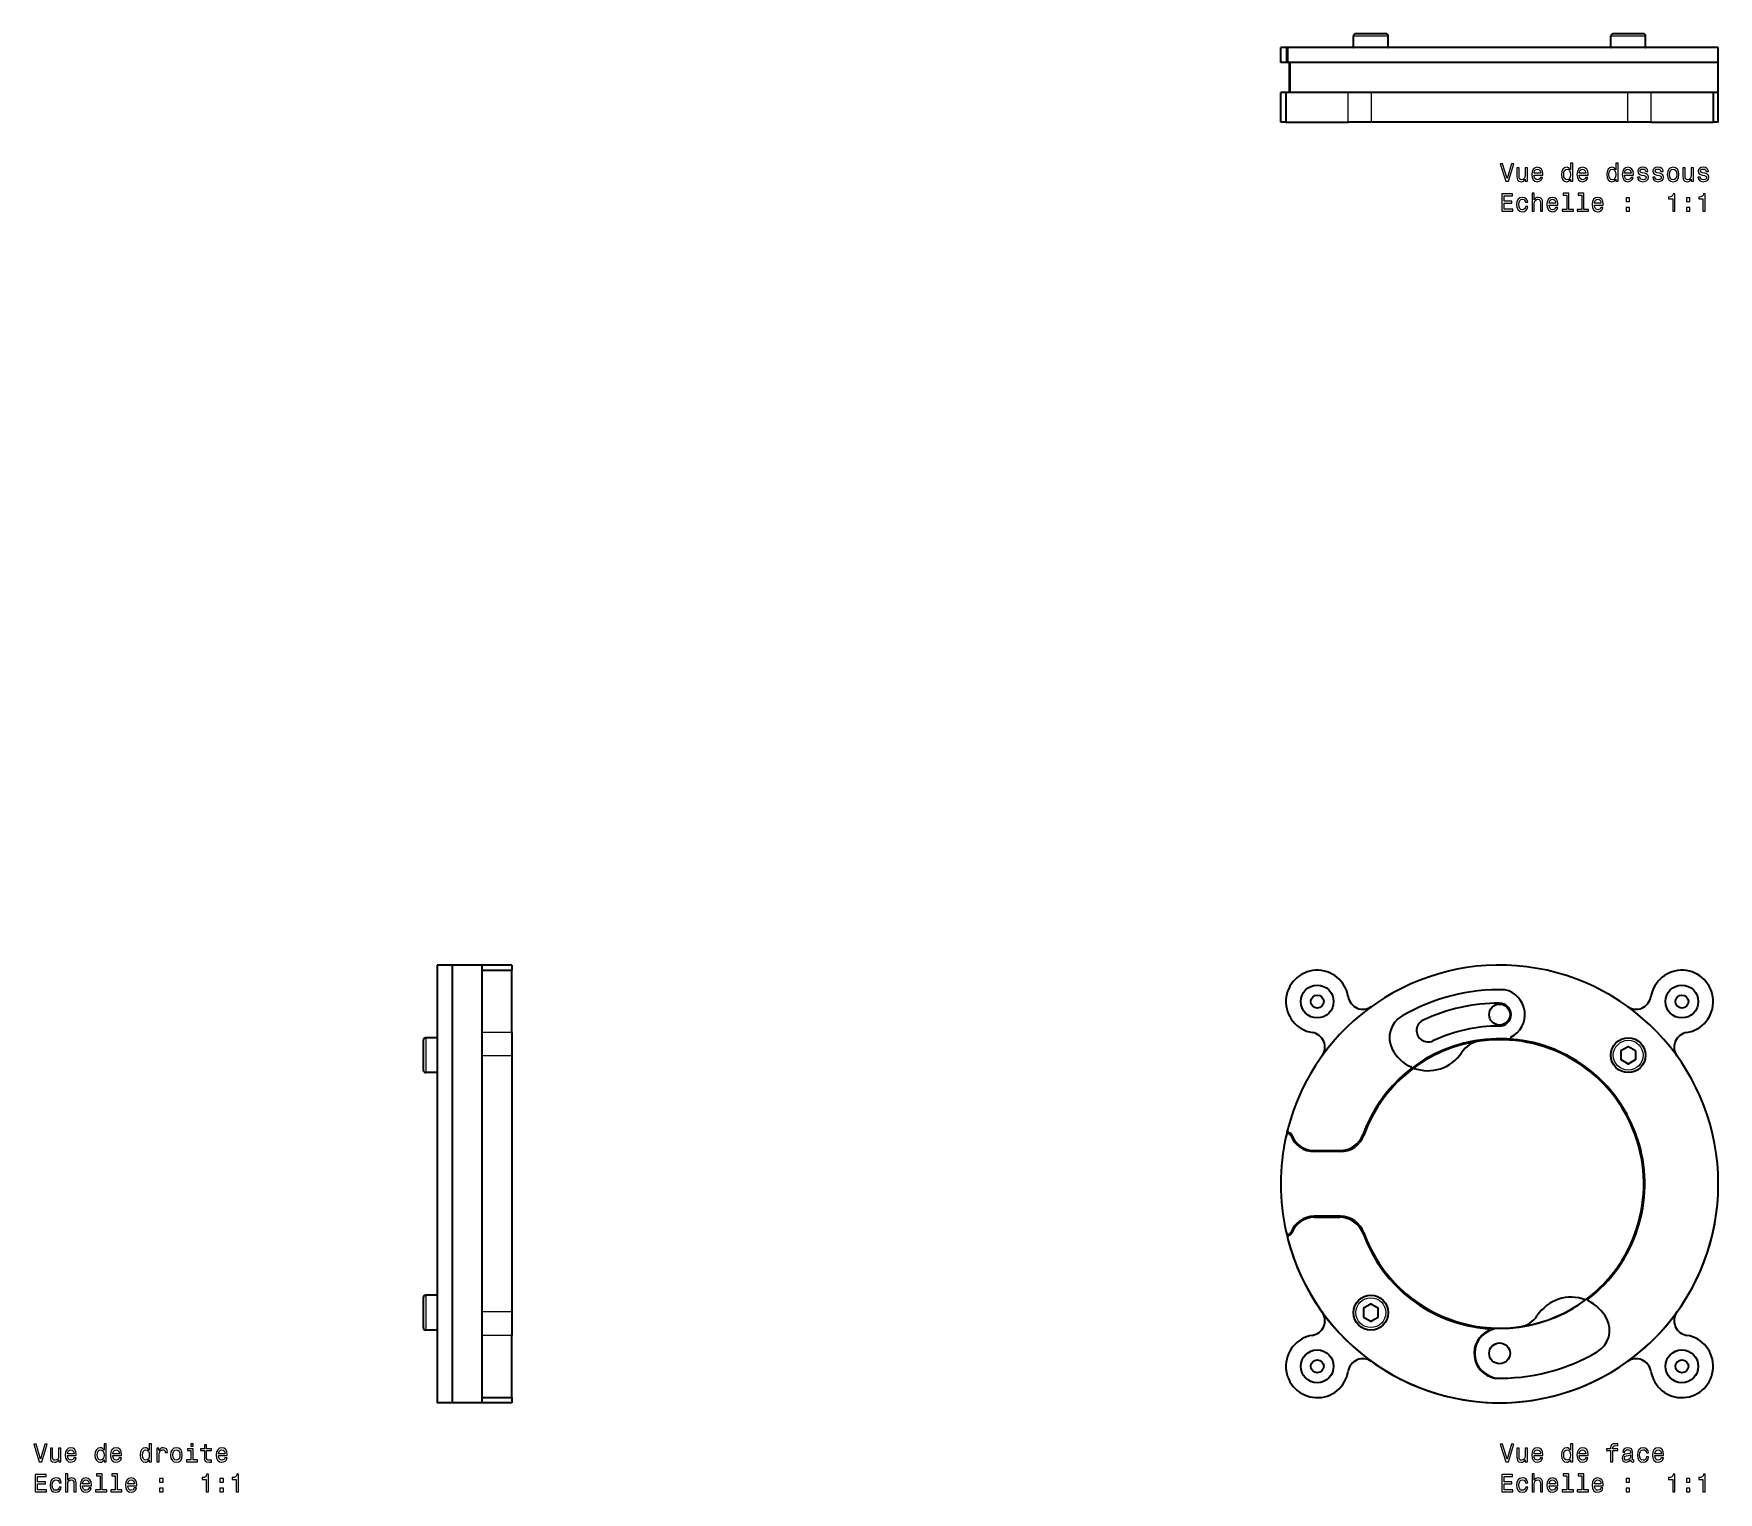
# Model space of a CAD drawing. Extents: x 303 to 976, y 15 to 673.
# Drawn here: x 303.2 to 642, y 358.5 to 651.8 of the extents above; entities that cross this region are included whole.
import ezdxf

# ---------------------------------------------------------------- set-up
doc = ezdxf.new("R2010")
doc.units = 0

msp = doc.modelspace()

# ---------------------------------------------------------------- linework, layer by layer
at = {"color": 7, "lineweight": 13, "ltscale": 0.129449}
for p, q in [((573.79, 651.28), (568.61, 651.28)), ((625.56, 651.28), (620.38, 651.28)), ((573.79, 649.08), (568.61, 649.08)), ((625.56, 649.08), (620.38, 649.08))]:
    msp.add_line(p, q, dxfattribs=at)
at = {"color": 7, "lineweight": 35, "ltscale": 0.055}
for p, q in [((568.61, 649.08), (568.61, 651.28)), ((575.61, 649.08), (575.61, 651.28)), ((620.38, 649.08), (620.38, 651.28)), ((627.38, 649.08), (627.38, 651.28)), ((384.23, 449.88), (382.03, 449.88)), ((384.23, 442.88), (382.03, 442.88)), ((384.23, 398.12), (382.03, 398.12)), ((384.23, 391.12), (382.03, 391.12))]:
    msp.add_line(p, q, dxfattribs=at)
at = {"color": 7, "lineweight": 35, "ltscale": 0.110956}
msp.add_line((573.55, 651.78), (569.11, 651.78), dxfattribs=at)
at = {"color": 7, "lineweight": 35, "ltscale": 0.039044}
msp.add_line((575.11, 651.78), (573.55, 651.78), dxfattribs=at)
at = {"color": 7, "lineweight": 13, "ltscale": 0.045551}
for p, q in [((575.61, 651.28), (573.79, 651.28)), ((627.38, 651.28), (625.56, 651.28)), ((575.61, 649.08), (573.79, 649.08)), ((627.38, 649.08), (625.56, 649.08))]:
    msp.add_line(p, q, dxfattribs=at)
at = {"color": 7, "lineweight": 35, "ltscale": 0.110957}
msp.add_line((625.32, 651.78), (620.88, 651.78), dxfattribs=at)
at = {"color": 7, "lineweight": 35, "ltscale": 0.039043}
msp.add_line((626.88, 651.78), (625.32, 651.78), dxfattribs=at)
at = {"color": 7, "lineweight": 35, "ltscale": 0.027122}
for p, q in [((555.08, 648.98), (554, 648.98)), ((555.08, 645.98), (554, 645.98))]:
    msp.add_line(p, q, dxfattribs=at)
at = {"color": 7, "lineweight": 35, "ltscale": 0.075}
for p, q in [((554, 645.98), (554, 648.98)), ((555.35, 648.98), (555.35, 645.98)), ((642, 645.98), (642, 648.98)), ((387.33, 464.5), (384.33, 464.5)), ((387.33, 376.5), (384.33, 376.5))]:
    msp.add_line(p, q, dxfattribs=at)
at = {"color": 7, "lineweight": 13, "ltscale": 0.075}
for p, q in [((555.08, 648.98), (555.08, 645.98)), ((555.37, 648.98), (555.37, 645.98))]:
    msp.add_line(p, q, dxfattribs=at)
at = {"color": 7, "lineweight": 35, "ltscale": 0.006715}
msp.add_line((555.35, 648.98), (555.08, 648.98), dxfattribs=at)
at = {"color": 7, "lineweight": 35, "ltscale": 0.000389099}
for p, q in [((555.37, 648.98), (555.35, 648.98)), ((555.37, 645.98), (555.35, 645.98))]:
    msp.add_line(p, q, dxfattribs=at)
at = {"color": 7, "lineweight": 35}
for p, q in [((642, 648.98), (555.37, 648.98)), ((642, 645.98), (555.37, 645.98)), ((642, 645.98), (555.95, 645.98)), ((623.73, 639.98), (572.27, 639.98)), ((623.73, 639.98), (572.27, 639.98)), ((623.73, 633.98), (572.27, 633.98)), ((384.33, 464.5), (384.33, 420.5)), ((387.33, 464.5), (387.33, 420.5)), ((387.33, 464.5), (387.33, 420.5)), ((393.33, 464.5), (393.33, 420.5)), ((393.33, 446.23), (393.33, 420.5)), ((399.33, 446.23), (399.33, 420.5)), ((384.33, 442.98), (384.33, 397.2)), ((384.33, 420.5), (384.33, 376.5)), ((387.33, 420.5), (387.33, 376.5)), ((387.33, 420.5), (387.33, 376.5)), ((393.33, 420.5), (393.33, 394.77)), ((393.33, 420.5), (393.33, 376.5)), ((399.33, 420.5), (399.33, 394.77))]:
    msp.add_line(p, q, dxfattribs=at)
at = {"color": 7, "lineweight": 35, "ltscale": 0.125751}
msp.add_line((573.74, 648.98), (568.71, 648.98), dxfattribs=at)
at = {"color": 7, "lineweight": 35, "ltscale": 0.044249}
msp.add_line((575.51, 648.98), (573.74, 648.98), dxfattribs=at)
at = {"color": 7, "lineweight": 35, "ltscale": 0.070697}
msp.add_line((595.72, 648.98), (592.9, 648.98), dxfattribs=at)
at = {"color": 7, "lineweight": 35, "ltscale": 0.002773}
msp.add_line((595.83, 648.98), (595.72, 648.98), dxfattribs=at)
at = {"color": 7, "lineweight": 35, "ltscale": 0.087436}
msp.add_line((605.58, 648.98), (602.09, 648.98), dxfattribs=at)
at = {"color": 7, "lineweight": 35, "ltscale": 0.242374}
msp.add_line((615.28, 648.98), (605.58, 648.98), dxfattribs=at)
at = {"color": 7, "lineweight": 35, "ltscale": 0.002893}
msp.add_line((615.8, 648.98), (615.69, 648.98), dxfattribs=at)
at = {"color": 7, "lineweight": 35, "ltscale": 0.094115}
msp.add_line((619.57, 648.98), (615.8, 648.98), dxfattribs=at)
at = {"color": 7, "lineweight": 35, "ltscale": 0.014232}
msp.add_line((620.14, 648.98), (619.57, 648.98), dxfattribs=at)
at = {"color": 7, "lineweight": 35, "ltscale": 0.016229}
msp.add_line((555.73, 645.98), (555.08, 645.98), dxfattribs=at)
at = {"color": 7, "lineweight": 35, "ltscale": 0.15}
for p, q in [((555.73, 639.98), (555.73, 645.98)), ((642, 639.98), (642, 645.98)), ((554, 633.98), (554, 639.98)), ((555.03, 639.98), (555.03, 633.98)), ((640.97, 639.98), (640.97, 633.98)), ((642, 633.98), (642, 639.98)), ((393.33, 464.5), (387.33, 464.5)), ((399.33, 464.5), (393.33, 464.5)), ((393.33, 463.47), (399.33, 463.47)), ((393.33, 376.5), (387.33, 376.5)), ((393.33, 377.53), (399.33, 377.53)), ((399.33, 376.5), (393.33, 376.5))]:
    msp.add_line(p, q, dxfattribs=at)
at = {"color": 7, "lineweight": 13, "ltscale": 0.15}
for p, q in [((555.95, 639.98), (555.95, 645.98)), ((567.55, 633.98), (567.55, 639.98)), ((572.27, 633.98), (572.27, 639.98)), ((623.73, 639.98), (623.73, 633.98)), ((628.44, 639.98), (628.44, 633.98)), ((399.33, 450.95), (393.33, 450.95)), ((399.33, 446.23), (393.33, 446.23)), ((399.33, 394.77), (393.33, 394.77)), ((399.33, 390.05), (393.33, 390.05))]:
    msp.add_line(p, q, dxfattribs=at)
at = {"color": 7, "lineweight": 35, "ltscale": 0.025726}
for p, q in [((555.03, 639.98), (554, 639.98)), ((399.33, 377.53), (399.33, 376.5))]:
    msp.add_line(p, q, dxfattribs=at)
at = {"color": 7, "lineweight": 35, "ltscale": 0.313062}
for p, q in [((567.55, 639.98), (555.03, 639.98)), ((640.97, 639.98), (628.44, 639.98)), ((555.03, 633.98), (567.55, 633.98)), ((628.44, 633.98), (640.97, 633.98)), ((393.33, 463.47), (393.33, 450.95)), ((399.33, 450.95), (399.33, 463.47)), ((393.33, 390.05), (393.33, 377.53)), ((399.33, 377.53), (399.33, 390.05))]:
    msp.add_line(p, q, dxfattribs=at)
at = {"color": 7, "lineweight": 35, "ltscale": 0.117937}
for p, q in [((572.27, 639.98), (567.55, 639.98)), ((628.44, 639.98), (623.73, 639.98)), ((572.27, 633.98), (567.55, 633.98)), ((628.44, 633.98), (623.73, 633.98)), ((393.33, 450.95), (393.33, 446.23)), ((399.33, 450.95), (399.33, 446.23)), ((393.33, 394.77), (393.33, 390.05)), ((399.33, 394.77), (399.33, 390.05))]:
    msp.add_line(p, q, dxfattribs=at)
at = {"color": 7, "lineweight": 35, "ltscale": 0.025702}
for p, q in [((642, 639.98), (640.97, 639.98)), ((642, 639.98), (640.97, 639.98)), ((642, 633.98), (640.97, 633.98)), ((393.33, 464.5), (393.33, 463.47)), ((399.33, 464.5), (399.33, 463.47))]:
    msp.add_line(p, q, dxfattribs=at)
at = {"color": 7, "lineweight": 35, "ltscale": 0.030038}
for p, q in [((555.2, 633.98), (554, 633.98)), ((393.33, 377.7), (393.33, 376.5))]:
    msp.add_line(p, q, dxfattribs=at)
at = {"color": 7, "lineweight": 35, "ltscale": 0.140819}
msp.add_line((381.53, 449.38), (381.53, 443.75), dxfattribs=at)
at = {"color": 7, "lineweight": 13, "ltscale": 0.164288}
for p, q in [((382.03, 449.88), (382.03, 443.31)), ((384.23, 449.88), (384.23, 443.31)), ((382.03, 398.12), (382.03, 391.54)), ((384.23, 398.12), (384.23, 391.54))]:
    msp.add_line(p, q, dxfattribs=at)
at = {"color": 7, "lineweight": 35, "ltscale": 0.159595}
msp.add_line((384.33, 449.78), (384.33, 443.4), dxfattribs=at)
at = {"color": 7, "lineweight": 13, "ltscale": 0.041858}
for p, q in [((623.83, 448.15), (622.38, 447.31)), ((625.38, 447.31), (623.93, 448.15)), ((622.33, 447.22), (622.33, 445.55)), ((622.38, 445.46), (623.83, 444.62)), ((623.93, 444.62), (625.38, 445.46)), ((625.43, 445.55), (625.43, 447.22)), ((570.56, 395.45), (570.56, 393.78)), ((573.61, 395.54), (572.16, 396.38)), ((572.16, 392.85), (573.61, 393.69)), ((573.66, 393.78), (573.66, 395.45))]:
    msp.add_line(p, q, dxfattribs=at)
at = {"color": 7, "lineweight": 13, "ltscale": 0.00125}
for p, q in [((622.38, 447.31), (622.41, 447.27)), ((623.83, 448.15), (623.86, 448.1)), ((623.93, 448.15), (623.91, 448.1)), ((625.38, 447.31), (625.36, 447.27)), ((622.33, 447.22), (622.38, 447.22)), ((622.33, 445.55), (622.38, 445.55)), ((622.38, 445.46), (622.41, 445.5)), ((623.83, 444.62), (623.86, 444.67)), ((623.93, 444.62), (623.91, 444.67)), ((625.38, 445.46), (625.36, 445.5)), ((625.43, 447.22), (625.38, 447.22)), ((625.43, 445.55), (625.38, 445.55)), ((570.61, 395.54), (570.64, 395.5)), ((572.06, 396.38), (572.09, 396.33)), ((572.16, 396.38), (572.14, 396.33)), ((573.61, 395.54), (573.59, 395.5)), ((573.61, 393.69), (573.59, 393.73)), ((573.66, 395.45), (573.61, 395.45)), ((573.66, 393.78), (573.61, 393.78)), ((572.06, 392.85), (572.09, 392.9)), ((572.16, 392.85), (572.14, 392.9))]:
    msp.add_line(p, q, dxfattribs=at)
at = {"color": 7, "lineweight": 35, "ltscale": 0.041857}
for p, q in [((623.86, 448.1), (622.41, 447.27)), ((625.36, 447.27), (623.91, 448.1)), ((622.41, 445.5), (623.86, 444.67)), ((623.91, 444.67), (625.36, 445.5))]:
    msp.add_line(p, q, dxfattribs=at)
at = {"color": 7, "lineweight": 35, "ltscale": 0.041858}
for p, q in [((622.38, 447.22), (622.38, 445.55)), ((625.38, 445.55), (625.38, 447.22)), ((570.61, 395.45), (570.61, 393.78)), ((572.09, 396.33), (570.64, 395.5)), ((570.64, 393.73), (572.09, 392.9)), ((573.59, 395.5), (572.14, 396.33)), ((572.14, 392.9), (573.59, 393.73)), ((573.61, 393.78), (573.61, 395.45))]:
    msp.add_line(p, q, dxfattribs=at)
at = {"color": 7, "lineweight": 13, "ltscale": 0.001138}
for p, q in [((622.41, 445.58), (622.41, 445.53)), ((625.35, 447.19), (625.35, 447.23)), ((570.64, 393.81), (570.64, 393.77)), ((573.58, 395.42), (573.58, 395.46))]:
    msp.add_line(p, q, dxfattribs=at)
at = {"color": 7, "lineweight": 35, "ltscale": 0.009181}
msp.add_line((381.53, 443.75), (381.53, 443.38), dxfattribs=at)
at = {"color": 7, "lineweight": 13, "ltscale": 0.010712}
for p, q in [((382.03, 443.31), (382.03, 442.88)), ((384.23, 443.31), (384.23, 442.88)), ((382.03, 391.54), (382.03, 391.12)), ((384.23, 391.54), (384.23, 391.12))]:
    msp.add_line(p, q, dxfattribs=at)
at = {"color": 7, "lineweight": 35, "ltscale": 0.010405}
msp.add_line((384.33, 443.4), (384.33, 442.98), dxfattribs=at)
at = {"color": 7, "lineweight": 35, "ltscale": 0.127895}
for p, q in [((560.73, 427.2), (565.85, 427.2)), ((560.73, 413.8), (565.85, 413.8))]:
    msp.add_line(p, q, dxfattribs=at)
at = {"color": 7, "lineweight": 35, "ltscale": 0.131404}
for p, q in [((565.99, 427), (560.73, 427)), ((560.73, 414), (565.99, 414))]:
    msp.add_line(p, q, dxfattribs=at)
at = {"color": 7, "lineweight": 35, "ltscale": 0.131519}
msp.add_line((565.99, 414), (560.73, 414), dxfattribs=at)
at = {"color": 7, "lineweight": 35, "ltscale": 0.003749}
msp.add_line((623.54, 406.63), (623.67, 406.56), dxfattribs=at)
at = {"color": 7, "lineweight": 35, "ltscale": 0.140818}
msp.add_line((381.53, 397.62), (381.53, 391.98), dxfattribs=at)
at = {"color": 7, "lineweight": 35, "ltscale": 0.159594}
msp.add_line((384.33, 398.02), (384.33, 391.63), dxfattribs=at)
at = {"color": 7, "lineweight": 35, "ltscale": 0.092772}
msp.add_line((384.33, 397.73), (384.33, 394.02), dxfattribs=at)
at = {"color": 7, "lineweight": 35, "ltscale": 0.056019}
msp.add_line((384.33, 394.02), (384.33, 391.78), dxfattribs=at)
at = {"color": 7, "lineweight": 13, "ltscale": 0.001251}
for p, q in [((570.56, 395.45), (570.61, 395.45)), ((570.56, 393.78), (570.61, 393.78))]:
    msp.add_line(p, q, dxfattribs=at)
at = {"color": 7, "lineweight": 13, "ltscale": 0.041857}
for p, q in [((572.06, 396.38), (570.61, 395.54)), ((570.61, 393.69), (572.06, 392.85))]:
    msp.add_line(p, q, dxfattribs=at)
at = {"color": 7, "lineweight": 13, "ltscale": 0.001249}
msp.add_line((570.61, 393.69), (570.64, 393.73), dxfattribs=at)
at = {"color": 7, "lineweight": 35, "ltscale": 0.009182}
msp.add_line((381.53, 391.98), (381.53, 391.62), dxfattribs=at)
at = {"color": 7, "lineweight": 35, "ltscale": 0.007245}
msp.add_line((384.33, 391.78), (384.33, 391.49), dxfattribs=at)
at = {"color": 7, "lineweight": 35, "ltscale": 0.010406}
msp.add_line((384.33, 391.63), (384.33, 391.22), dxfattribs=at)
at = {"color": 7, "lineweight": 35, "ltscale": 0.000370789}
msp.add_line((384.33, 381.45), (384.33, 381.44), dxfattribs=at)
at = {"color": 7, "lineweight": 13}
for points in [[(600.39, 625.63), (599.51, 622.65), (598.61, 625.63), (598.13, 625.63), (599.26, 622.13), (599.77, 622.13), (600.87, 625.63)], [(603.59, 624.84), (603.15, 624.84), (603.15, 623.27), (603.1, 622.91), (602.95, 622.65), (602.73, 622.49), (602.43, 622.43), (602.19, 622.48), (602.04, 622.6), (601.96, 622.8), (601.93, 623.1), (601.93, 624.84), (601.49, 624.84), (601.49, 623.06), (601.51, 622.7), (601.6, 622.4), (601.89, 622.13), (602.36, 622.03), (602.62, 622.07), (602.83, 622.16), (603.02, 622.31), (603.17, 622.54), (603.17, 622.13), (603.59, 622.13)], [(604.93, 623.35), (606.71, 623.35), (606.71, 623.56), (606.63, 624.14), (606.41, 624.57), (606.06, 624.84), (605.59, 624.93), (605.13, 624.83), (604.77, 624.55), (604.55, 624.09), (604.47, 623.48), (604.54, 622.86), (604.77, 622.41), (605.12, 622.13), (605.57, 622.03), (605.96, 622.1), (606.29, 622.27), (606.52, 622.54), (606.66, 622.9), (606.22, 622.9), (606.13, 622.7), (606, 622.55), (605.63, 622.43), (605.34, 622.49), (605.12, 622.66), (604.98, 622.95), (604.93, 623.34)], [(604.93, 623.73), (604.99, 624.07), (605.12, 624.33), (605.33, 624.49), (605.6, 624.54), (605.87, 624.49), (606.08, 624.33), (606.2, 624.07), (606.25, 623.73)], [(612.28, 622.55), (612.28, 622.13), (612.72, 622.13), (612.72, 625.75), (612.28, 625.75), (612.28, 624.42), (611.95, 624.81), (611.74, 624.9), (611.5, 624.93), (611.07, 624.83), (610.74, 624.55), (610.52, 624.09), (610.45, 623.48), (610.52, 622.87), (610.74, 622.41), (611.07, 622.13), (611.5, 622.03), (611.74, 622.07), (611.95, 622.16)], [(611.58, 624.53), (611.87, 624.46), (612.09, 624.27), (612.22, 623.94), (612.27, 623.48), (612.22, 623.02), (612.09, 622.7), (611.87, 622.5), (611.58, 622.43), (611.3, 622.5), (611.09, 622.7), (610.95, 623.03), (610.9, 623.48), (610.95, 623.93), (611.09, 624.26), (611.3, 624.46)], [(614.04, 623.35), (615.81, 623.35), (615.82, 623.56), (615.74, 624.14), (615.52, 624.57), (615.16, 624.84), (614.69, 624.93), (614.24, 624.83), (613.88, 624.55), (613.66, 624.09), (613.57, 623.48), (613.65, 622.86), (613.88, 622.41), (614.23, 622.13), (614.68, 622.03), (615.07, 622.1), (615.4, 622.27), (615.63, 622.54), (615.77, 622.9), (615.33, 622.9), (615.24, 622.7), (615.11, 622.55), (614.73, 622.43), (614.45, 622.49), (614.23, 622.66), (614.09, 622.95), (614.04, 623.34)], [(614.04, 623.73), (614.09, 624.07), (614.23, 624.33), (614.44, 624.49), (614.71, 624.54), (614.98, 624.49), (615.18, 624.33), (615.31, 624.07), (615.35, 623.73)], [(621.39, 622.55), (621.39, 622.13), (621.83, 622.13), (621.83, 625.75), (621.39, 625.75), (621.39, 624.42), (621.05, 624.81), (620.85, 624.9), (620.61, 624.93), (620.18, 624.83), (619.85, 624.55), (619.63, 624.09), (619.56, 623.48), (619.63, 622.87), (619.85, 622.41), (620.18, 622.13), (620.61, 622.03), (620.85, 622.07), (621.06, 622.16)], [(620.69, 624.53), (620.98, 624.46), (621.2, 624.27), (621.33, 623.94), (621.38, 623.48), (621.33, 623.02), (621.2, 622.7), (620.98, 622.5), (620.69, 622.43), (620.41, 622.5), (620.2, 622.7), (620.06, 623.03), (620.01, 623.48), (620.06, 623.93), (620.2, 624.26), (620.41, 624.46)], [(623.15, 623.35), (624.92, 623.35), (624.93, 623.56), (624.85, 624.14), (624.62, 624.57), (624.27, 624.84), (623.8, 624.93), (623.34, 624.83), (622.99, 624.55), (622.76, 624.09), (622.68, 623.48), (622.76, 622.86), (622.99, 622.41), (623.33, 622.13), (623.79, 622.03), (624.18, 622.1), (624.5, 622.27), (624.74, 622.54), (624.88, 622.9), (624.44, 622.9), (624.35, 622.7), (624.22, 622.55), (623.84, 622.43), (623.56, 622.49), (623.34, 622.66), (623.2, 622.95), (623.15, 623.34)], [(623.15, 623.73), (623.2, 624.07), (623.34, 624.33), (623.55, 624.49), (623.82, 624.54), (624.08, 624.49), (624.29, 624.33), (624.42, 624.07), (624.46, 623.73)], [(627.12, 623.71), (626.69, 623.81), (626.37, 623.92), (626.27, 624.16), (626.3, 624.33), (626.4, 624.45), (626.58, 624.52), (626.82, 624.55), (627.06, 624.52), (627.25, 624.43), (627.37, 624.3), (627.42, 624.11), (627.85, 624.11), (627.85, 624.12), (627.78, 624.45), (627.57, 624.71), (627.25, 624.87), (626.82, 624.93), (626.39, 624.87), (626.08, 624.7), (625.89, 624.46), (625.82, 624.14), (625.87, 623.84), (626.01, 623.63), (626.24, 623.48), (626.58, 623.37), (627.08, 623.25), (627.38, 623.13), (627.46, 623.02), (627.49, 622.87), (627.44, 622.69), (627.32, 622.55), (627.13, 622.46), (626.86, 622.42), (626.59, 622.46), (626.38, 622.56), (626.25, 622.73), (626.19, 622.97), (625.76, 622.97), (625.83, 622.57), (626.04, 622.27), (626.37, 622.1), (626.82, 622.03), (627.3, 622.1), (627.65, 622.27), (627.86, 622.56), (627.93, 622.92), (627.88, 623.24), (627.72, 623.46), (627.46, 623.6)], [(630.16, 623.71), (629.73, 623.81), (629.41, 623.92), (629.3, 624.16), (629.33, 624.33), (629.44, 624.45), (629.61, 624.52), (629.86, 624.55), (630.1, 624.52), (630.28, 624.43), (630.4, 624.3), (630.45, 624.11), (630.89, 624.11), (630.89, 624.12), (630.81, 624.45), (630.61, 624.71), (630.28, 624.87), (629.86, 624.93), (629.43, 624.87), (629.12, 624.7), (628.92, 624.46), (628.86, 624.14), (628.91, 623.84), (629.05, 623.63), (629.28, 623.48), (629.62, 623.37), (630.11, 623.25), (630.41, 623.13), (630.49, 623.02), (630.53, 622.87), (630.48, 622.69), (630.36, 622.55), (630.16, 622.46), (629.9, 622.42), (629.62, 622.46), (629.42, 622.56), (629.28, 622.73), (629.23, 622.97), (628.8, 622.97), (628.87, 622.57), (629.08, 622.27), (629.41, 622.1), (629.86, 622.03), (630.33, 622.1), (630.68, 622.27), (630.89, 622.56), (630.97, 622.92), (630.91, 623.24), (630.76, 623.46), (630.5, 623.6)], [(631.74, 623.48), (631.82, 622.86), (632.05, 622.41), (632.42, 622.13), (632.91, 622.03), (633.4, 622.13), (633.77, 622.4), (634, 622.86), (634.09, 623.48), (634, 624.09), (633.77, 624.55), (633.4, 624.83), (632.91, 624.93), (632.42, 624.83), (632.05, 624.55), (631.82, 624.09)], [(632.19, 623.48), (632.23, 623.94), (632.38, 624.27), (632.6, 624.47), (632.91, 624.54), (633.21, 624.47), (633.44, 624.27), (633.58, 623.94), (633.63, 623.48), (633.58, 623.02), (633.44, 622.69), (633.21, 622.49), (632.91, 622.42), (632.6, 622.49), (632.38, 622.69), (632.23, 623.02)], [(636.99, 624.84), (636.55, 624.84), (636.55, 623.27), (636.5, 622.91), (636.35, 622.65), (636.12, 622.49), (635.83, 622.43), (635.59, 622.48), (635.44, 622.6), (635.35, 622.8), (635.33, 623.1), (635.33, 624.84), (634.89, 624.84), (634.89, 623.06), (634.9, 622.7), (635, 622.4), (635.29, 622.13), (635.76, 622.03), (636.01, 622.07), (636.23, 622.16), (636.42, 622.31), (636.57, 622.54), (636.57, 622.13), (636.99, 622.13)], [(639.26, 623.71), (638.84, 623.81), (638.52, 623.92), (638.41, 624.16), (638.44, 624.33), (638.55, 624.45), (638.72, 624.52), (638.97, 624.55), (639.2, 624.52), (639.39, 624.43), (639.51, 624.3), (639.56, 624.11), (640, 624.11), (640, 624.12), (639.92, 624.45), (639.71, 624.71), (639.39, 624.87), (638.97, 624.93), (638.54, 624.87), (638.23, 624.7), (638.03, 624.46), (637.97, 624.14), (638.01, 623.84), (638.16, 623.63), (638.39, 623.48), (638.73, 623.37), (639.22, 623.25), (639.52, 623.13), (639.6, 623.02), (639.63, 622.87), (639.59, 622.69), (639.47, 622.55), (639.27, 622.46), (639.01, 622.42), (638.73, 622.46), (638.53, 622.56), (638.39, 622.73), (638.34, 622.97), (637.91, 622.97), (637.98, 622.57), (638.19, 622.27), (638.51, 622.1), (638.97, 622.03), (639.44, 622.1), (639.79, 622.27), (640, 622.56), (640.08, 622.92), (640.02, 623.24), (639.87, 623.46), (639.61, 623.6)], [(598.46, 616.08), (600.67, 616.08), (600.67, 616.5), (598.92, 616.5), (598.92, 617.69), (600.48, 617.69), (600.48, 618.11), (598.92, 618.11), (598.92, 619.16), (600.63, 619.16), (600.63, 619.58), (598.46, 619.58)], [(603.23, 617.89), (603.67, 617.89), (603.58, 618.29), (603.36, 618.61), (603.02, 618.81), (602.59, 618.88), (602.1, 618.78), (601.73, 618.5), (601.5, 618.04), (601.42, 617.43), (601.5, 616.82), (601.72, 616.36), (602.08, 616.08), (602.57, 615.98), (603, 616.06), (603.34, 616.27), (603.57, 616.6), (603.67, 617.05), (603.25, 617.05), (603.18, 616.77), (603.03, 616.55), (602.83, 616.42), (602.59, 616.38), (602.28, 616.45), (602.06, 616.65), (601.92, 616.98), (601.87, 617.44), (601.92, 617.9), (602.06, 618.22), (602.29, 618.43), (602.59, 618.5), (602.85, 618.45), (603.04, 618.33), (603.18, 618.14)], [(604.54, 616.08), (604.99, 616.08), (604.99, 617.64), (605.03, 618), (605.18, 618.26), (605.4, 618.43), (605.71, 618.49), (605.95, 618.44), (606.1, 618.3), (606.18, 618.07), (606.2, 617.77), (606.2, 616.08), (606.65, 616.08), (606.65, 617.86), (606.63, 618.22), (606.53, 618.52), (606.24, 618.79), (605.77, 618.88), (605.52, 618.85), (605.3, 618.75), (605.12, 618.6), (604.99, 618.4), (604.99, 619.7), (604.54, 619.7)], [(607.97, 617.31), (609.74, 617.31), (609.75, 617.51), (609.67, 618.09), (609.44, 618.53), (609.09, 618.79), (608.62, 618.88), (608.16, 618.78), (607.81, 618.5), (607.58, 618.04), (607.5, 617.44), (607.58, 616.82), (607.81, 616.36), (608.15, 616.08), (608.61, 615.98), (609, 616.05), (609.32, 616.22), (609.56, 616.49), (609.7, 616.86), (609.26, 616.86), (609.17, 616.66), (609.04, 616.5), (608.66, 616.38), (608.38, 616.44), (608.16, 616.62), (608.02, 616.9), (607.97, 617.29)], [(607.97, 617.68), (608.02, 618.03), (608.16, 618.28), (608.37, 618.44), (608.64, 618.5), (608.9, 618.44), (609.11, 618.28), (609.24, 618.03), (609.28, 617.68)], [(611.5, 619.33), (611.5, 616.45), (610.58, 616.45), (610.58, 616.08), (612.85, 616.08), (612.85, 616.45), (611.94, 616.45), (611.94, 619.7), (610.8, 619.7), (610.8, 619.33)], [(614.53, 619.33), (614.53, 616.45), (613.62, 616.45), (613.62, 616.08), (615.88, 616.08), (615.88, 616.45), (614.98, 616.45), (614.98, 619.7), (613.84, 619.7), (613.84, 619.33)], [(617.07, 617.31), (618.85, 617.31), (618.85, 617.51), (618.77, 618.09), (618.55, 618.53), (618.2, 618.79), (617.73, 618.88), (617.27, 618.78), (616.92, 618.5), (616.69, 618.04), (616.61, 617.44), (616.69, 616.82), (616.91, 616.36), (617.26, 616.08), (617.72, 615.98), (618.11, 616.05), (618.43, 616.22), (618.67, 616.49), (618.8, 616.86), (618.37, 616.86), (618.28, 616.66), (618.14, 616.5), (617.77, 616.38), (617.48, 616.44), (617.27, 616.62), (617.13, 616.9), (617.07, 617.29)], [(617.07, 617.68), (617.13, 618.03), (617.27, 618.28), (617.47, 618.44), (617.75, 618.5), (618.01, 618.44), (618.22, 618.28), (618.35, 618.03), (618.39, 617.68)], [(623.45, 618.04), (624.15, 618.04), (624.15, 618.79), (623.45, 618.79)], [(623.45, 616.08), (624.15, 616.08), (624.15, 616.83), (623.45, 616.83)], [(632.82, 616.08), (633.28, 616.08), (633.28, 619.61), (632.94, 619.61), (632.84, 619.3), (632.66, 619.09), (632.39, 618.97), (632, 618.93), (632, 618.57), (632.82, 618.57)], [(635.6, 618.04), (636.29, 618.04), (636.29, 618.79), (635.6, 618.79)], [(635.6, 616.08), (636.29, 616.08), (636.29, 616.83), (635.6, 616.83)], [(638.89, 616.08), (639.35, 616.08), (639.35, 619.61), (639.01, 619.61), (638.92, 619.3), (638.74, 619.09), (638.46, 618.97), (638.07, 618.93), (638.07, 618.57), (638.89, 618.57)], [(305.42, 368.15), (304.55, 365.17), (303.64, 368.15), (303.16, 368.15), (304.29, 364.64), (304.8, 364.64), (305.9, 368.15)], [(308.63, 367.35), (308.18, 367.35), (308.18, 365.79), (308.13, 365.43), (307.99, 365.16), (307.76, 365), (307.46, 364.95), (307.22, 364.99), (307.07, 365.11), (306.99, 365.32), (306.97, 365.61), (306.97, 367.35), (306.52, 367.35), (306.52, 365.57), (306.54, 365.21), (306.63, 364.92), (306.93, 364.64), (307.4, 364.55), (307.65, 364.58), (307.86, 364.67), (308.05, 364.83), (308.2, 365.06), (308.2, 364.64), (308.63, 364.64)], [(309.96, 365.87), (311.74, 365.87), (311.74, 366.08), (311.66, 366.66), (311.44, 367.09), (311.09, 367.35), (310.62, 367.45), (310.16, 367.35), (309.81, 367.06), (309.58, 366.61), (309.5, 366), (309.57, 365.38), (309.8, 364.93), (310.15, 364.64), (310.6, 364.55), (311, 364.61), (311.32, 364.78), (311.56, 365.06), (311.69, 365.42), (311.25, 365.42), (311.16, 365.22), (311.03, 365.07), (310.66, 364.95), (310.37, 365), (310.15, 365.18), (310.01, 365.47), (309.96, 365.85)], [(309.96, 366.24), (310.02, 366.59), (310.15, 366.85), (310.36, 367), (310.63, 367.06), (310.9, 367), (311.11, 366.85), (311.23, 366.59), (311.28, 366.24)], [(317.31, 365.06), (317.31, 364.64), (317.75, 364.64), (317.75, 368.26), (317.32, 368.26), (317.32, 366.94), (316.98, 367.32), (316.77, 367.41), (316.53, 367.45), (316.1, 367.35), (315.77, 367.06), (315.56, 366.61), (315.48, 366), (315.56, 365.39), (315.77, 364.93), (316.1, 364.64), (316.53, 364.55), (316.77, 364.58), (316.98, 364.67)], [(316.61, 367.05), (316.9, 366.98), (317.12, 366.78), (317.25, 366.45), (317.31, 366), (317.25, 365.54), (317.12, 365.21), (316.9, 365.01), (316.61, 364.95), (316.33, 365.01), (316.12, 365.21), (315.98, 365.55), (315.93, 366), (315.98, 366.45), (316.12, 366.78), (316.33, 366.98)], [(319.07, 365.87), (320.85, 365.87), (320.85, 366.08), (320.77, 366.66), (320.55, 367.09), (320.2, 367.35), (319.73, 367.45), (319.27, 367.35), (318.91, 367.06), (318.69, 366.61), (318.61, 366), (318.68, 365.38), (318.91, 364.93), (319.26, 364.64), (319.71, 364.55), (320.1, 364.61), (320.43, 364.78), (320.66, 365.06), (320.8, 365.42), (320.36, 365.42), (320.27, 365.22), (320.14, 365.07), (319.77, 364.95), (319.48, 365), (319.26, 365.18), (319.12, 365.47), (319.07, 365.85)], [(319.07, 366.24), (319.13, 366.59), (319.26, 366.85), (319.47, 367), (319.74, 367.06), (320.01, 367), (320.22, 366.85), (320.34, 366.59), (320.39, 366.24)], [(326.42, 365.06), (326.42, 364.64), (326.86, 364.64), (326.86, 368.26), (326.42, 368.26), (326.42, 366.94), (326.09, 367.32), (325.88, 367.41), (325.64, 367.45), (325.21, 367.35), (324.88, 367.06), (324.66, 366.61), (324.59, 366), (324.66, 365.39), (324.88, 364.93), (325.21, 364.64), (325.64, 364.55), (325.88, 364.58), (326.09, 364.67)], [(325.72, 367.05), (326.01, 366.98), (326.23, 366.78), (326.36, 366.45), (326.41, 366), (326.36, 365.54), (326.23, 365.21), (326.01, 365.01), (325.72, 364.95), (325.44, 365.01), (325.23, 365.21), (325.09, 365.55), (325.04, 366), (325.09, 366.45), (325.23, 366.78), (325.44, 366.98)], [(327.96, 364.64), (328.4, 364.64), (328.4, 366.19), (328.45, 366.56), (328.58, 366.83), (328.8, 366.99), (329.1, 367.05), (329.32, 367.01), (329.49, 366.91), (329.59, 366.74), (329.63, 366.51), (330.07, 366.51), (330.01, 366.92), (329.85, 367.21), (329.57, 367.39), (329.19, 367.45), (328.93, 367.41), (328.71, 367.31), (328.52, 367.13), (328.36, 366.9), (328.36, 367.35), (327.96, 367.35)], [(330.7, 365.99), (330.78, 365.38), (331.01, 364.93), (331.38, 364.64), (331.87, 364.55), (332.36, 364.64), (332.73, 364.92), (332.96, 365.37), (333.05, 365.99), (332.96, 366.61), (332.73, 367.07), (332.36, 367.35), (331.87, 367.45), (331.38, 367.35), (331.01, 367.06), (330.78, 366.61)], [(331.15, 366), (331.19, 366.45), (331.34, 366.78), (331.56, 366.98), (331.87, 367.05), (332.17, 366.98), (332.4, 366.79), (332.54, 366.45), (332.59, 366), (332.54, 365.54), (332.4, 365.21), (332.17, 365.01), (331.87, 364.94), (331.56, 365.01), (331.34, 365.21), (331.19, 365.54)], [(335.22, 365.02), (335.22, 367.26), (334.08, 367.26), (334.08, 366.88), (334.78, 366.88), (334.78, 365.02), (333.87, 365.02), (333.87, 364.64), (336.14, 364.64), (336.14, 365.02)], [(335.23, 368.26), (334.76, 368.26), (334.76, 367.76), (335.23, 367.76)], [(337.49, 366.88), (337.49, 365.53), (337.52, 365.09), (337.66, 364.78), (337.95, 364.61), (338.43, 364.55), (338.95, 364.57), (338.95, 364.96), (338.57, 364.93), (338.22, 364.97), (338.03, 365.09), (337.95, 365.3), (337.94, 365.6), (337.94, 366.88), (338.95, 366.88), (338.95, 367.26), (337.94, 367.26), (337.94, 368.05), (337.49, 368.05), (337.49, 367.26), (336.73, 367.26), (336.73, 366.88)], [(340.32, 365.87), (342.1, 365.87), (342.1, 366.08), (342.02, 366.66), (341.8, 367.09), (341.45, 367.35), (340.98, 367.45), (340.52, 367.35), (340.17, 367.06), (339.94, 366.61), (339.86, 366), (339.93, 365.38), (340.16, 364.93), (340.51, 364.64), (340.96, 364.55), (341.36, 364.61), (341.68, 364.78), (341.92, 365.06), (342.05, 365.42), (341.61, 365.42), (341.52, 365.22), (341.39, 365.07), (341.02, 364.95), (340.73, 365), (340.51, 365.18), (340.37, 365.47), (340.32, 365.85)], [(340.32, 366.24), (340.38, 366.59), (340.51, 366.85), (340.72, 367), (340.99, 367.06), (341.26, 367), (341.47, 366.85), (341.59, 366.59), (341.64, 366.24)], [(600.39, 368.15), (599.51, 365.17), (598.61, 368.15), (598.13, 368.15), (599.26, 364.64), (599.77, 364.64), (600.87, 368.15)], [(603.59, 367.35), (603.15, 367.35), (603.15, 365.79), (603.1, 365.43), (602.95, 365.16), (602.73, 365), (602.43, 364.95), (602.19, 364.99), (602.04, 365.11), (601.96, 365.32), (601.93, 365.61), (601.93, 367.35), (601.49, 367.35), (601.49, 365.57), (601.51, 365.21), (601.6, 364.92), (601.89, 364.64), (602.36, 364.55), (602.62, 364.58), (602.83, 364.67), (603.02, 364.83), (603.17, 365.06), (603.17, 364.64), (603.59, 364.64)], [(604.93, 365.87), (606.71, 365.87), (606.71, 366.08), (606.63, 366.66), (606.41, 367.09), (606.06, 367.35), (605.59, 367.45), (605.13, 367.35), (604.77, 367.06), (604.55, 366.61), (604.47, 366), (604.54, 365.38), (604.77, 364.93), (605.12, 364.64), (605.57, 364.55), (605.96, 364.61), (606.29, 364.78), (606.52, 365.06), (606.66, 365.42), (606.22, 365.42), (606.13, 365.22), (606, 365.07), (605.63, 364.95), (605.34, 365), (605.12, 365.18), (604.98, 365.47), (604.93, 365.85)], [(604.93, 366.24), (604.99, 366.59), (605.12, 366.85), (605.33, 367), (605.6, 367.06), (605.87, 367), (606.08, 366.85), (606.2, 366.59), (606.25, 366.24)], [(612.28, 365.06), (612.28, 364.64), (612.72, 364.64), (612.72, 368.26), (612.28, 368.26), (612.28, 366.94), (611.95, 367.32), (611.74, 367.41), (611.5, 367.45), (611.07, 367.35), (610.74, 367.06), (610.52, 366.61), (610.45, 366), (610.52, 365.39), (610.74, 364.93), (611.07, 364.64), (611.5, 364.55), (611.74, 364.58), (611.95, 364.67)], [(611.58, 367.05), (611.87, 366.98), (612.09, 366.78), (612.22, 366.45), (612.27, 366), (612.22, 365.54), (612.09, 365.21), (611.87, 365.01), (611.58, 364.95), (611.3, 365.01), (611.09, 365.21), (610.95, 365.55), (610.9, 366), (610.95, 366.45), (611.09, 366.78), (611.3, 366.98)], [(614.04, 365.87), (615.81, 365.87), (615.82, 366.08), (615.74, 366.66), (615.52, 367.09), (615.16, 367.35), (614.69, 367.45), (614.24, 367.35), (613.88, 367.06), (613.66, 366.61), (613.57, 366), (613.65, 365.38), (613.88, 364.93), (614.23, 364.64), (614.68, 364.55), (615.07, 364.61), (615.4, 364.78), (615.63, 365.06), (615.77, 365.42), (615.33, 365.42), (615.24, 365.22), (615.11, 365.07), (614.73, 364.95), (614.45, 365), (614.23, 365.18), (614.09, 365.47), (614.04, 365.85)], [(614.04, 366.24), (614.09, 366.59), (614.23, 366.85), (614.44, 367), (614.71, 367.06), (614.98, 367), (615.18, 366.85), (615.31, 366.59), (615.35, 366.24)], [(620.34, 366.88), (620.34, 364.64), (620.78, 364.64), (620.78, 366.88), (621.79, 366.88), (621.79, 367.26), (620.78, 367.26), (620.78, 367.43), (620.82, 367.63), (620.93, 367.77), (621.13, 367.85), (621.41, 367.88), (621.79, 367.86), (621.79, 368.24), (621.31, 368.26), (620.88, 368.22), (620.57, 368.08), (620.39, 367.85), (620.34, 367.51), (620.34, 367.26), (619.53, 367.26), (619.53, 366.88)], [(624.37, 365), (624.37, 364.98), (624.39, 364.81), (624.47, 364.69), (624.79, 364.59), (625.03, 364.63), (625.03, 364.98), (624.93, 364.96), (624.79, 365.03), (624.76, 365.23), (624.76, 366.63), (624.7, 366.99), (624.52, 367.24), (624.22, 367.39), (623.78, 367.45), (623.36, 367.39), (623.05, 367.22), (622.85, 366.95), (622.78, 366.6), (622.78, 366.56), (623.18, 366.56), (623.22, 366.78), (623.33, 366.93), (623.51, 367.02), (623.77, 367.05), (624.01, 367.03), (624.19, 366.95), (624.3, 366.82), (624.33, 366.64), (624.31, 366.43), (624.23, 366.32), (624.03, 366.27), (623.65, 366.23), (623.22, 366.14), (622.91, 365.98), (622.73, 365.73), (622.67, 365.35), (622.72, 365.02), (622.88, 364.77), (623.13, 364.62), (623.48, 364.56), (623.95, 364.67)], [(624.32, 365.59), (624.26, 365.33), (624.09, 365.13), (623.85, 365), (623.56, 364.95), (623.36, 364.98), (623.23, 365.06), (623.14, 365.2), (623.12, 365.39), (623.14, 365.57), (623.22, 365.7), (623.54, 365.84), (623.95, 365.9), (624.32, 366.02)], [(627.52, 366.45), (627.96, 366.45), (627.87, 366.86), (627.65, 367.18), (627.31, 367.37), (626.87, 367.45), (626.39, 367.35), (626.02, 367.06), (625.79, 366.61), (625.71, 365.99), (625.78, 365.38), (626.01, 364.93), (626.37, 364.64), (626.86, 364.55), (627.29, 364.62), (627.63, 364.84), (627.86, 365.17), (627.96, 365.61), (627.54, 365.61), (627.46, 365.33), (627.32, 365.12), (627.12, 364.99), (626.87, 364.95), (626.57, 365.01), (626.34, 365.21), (626.21, 365.54), (626.16, 366.01), (626.21, 366.46), (626.35, 366.79), (626.58, 366.99), (626.87, 367.06), (627.14, 367.01), (627.33, 366.9), (627.46, 366.71)], [(629.22, 365.87), (630.99, 365.87), (631, 366.08), (630.92, 366.66), (630.7, 367.09), (630.34, 367.35), (629.87, 367.45), (629.42, 367.35), (629.06, 367.06), (628.84, 366.61), (628.75, 366), (628.83, 365.38), (629.06, 364.93), (629.41, 364.64), (629.86, 364.55), (630.25, 364.61), (630.58, 364.78), (630.81, 365.06), (630.95, 365.42), (630.51, 365.42), (630.42, 365.22), (630.29, 365.07), (629.91, 364.95), (629.63, 365), (629.41, 365.18), (629.27, 365.47), (629.22, 365.85)], [(629.22, 366.24), (629.27, 366.59), (629.41, 366.85), (629.62, 367), (629.89, 367.06), (630.16, 367), (630.36, 366.85), (630.49, 366.59), (630.54, 366.24)], [(303.49, 358.6), (305.71, 358.6), (305.71, 359.02), (303.95, 359.02), (303.95, 360.21), (305.51, 360.21), (305.51, 360.62), (303.95, 360.62), (303.95, 361.67), (305.67, 361.67), (305.67, 362.1), (303.49, 362.1)], [(308.26, 360.41), (308.7, 360.41), (308.61, 360.81), (308.39, 361.13), (308.06, 361.32), (307.62, 361.4), (307.13, 361.3), (306.76, 361.02), (306.53, 360.56), (306.45, 359.94), (306.53, 359.33), (306.75, 358.88), (307.11, 358.6), (307.6, 358.5), (308.04, 358.58), (308.37, 358.79), (308.61, 359.12), (308.71, 359.56), (308.28, 359.56), (308.21, 359.28), (308.07, 359.07), (307.86, 358.94), (307.62, 358.9), (307.31, 358.96), (307.09, 359.17), (306.95, 359.49), (306.91, 359.96), (306.95, 360.41), (307.09, 360.74), (307.32, 360.94), (307.62, 361.01), (307.88, 360.97), (308.08, 360.85), (308.21, 360.66)], [(309.57, 358.6), (310.02, 358.6), (310.02, 360.16), (310.06, 360.52), (310.21, 360.78), (310.44, 360.94), (310.74, 361), (310.98, 360.95), (311.13, 360.82), (311.21, 360.59), (311.23, 360.29), (311.23, 358.6), (311.68, 358.6), (311.68, 360.38), (311.66, 360.73), (311.57, 361.03), (311.27, 361.3), (310.8, 361.4), (310.55, 361.37), (310.34, 361.27), (310.15, 361.12), (310.02, 360.91), (310.02, 362.22), (309.57, 362.22)], [(313, 359.82), (314.77, 359.82), (314.78, 360.03), (314.7, 360.61), (314.48, 361.04), (314.12, 361.3), (313.65, 361.4), (313.2, 361.3), (312.84, 361.02), (312.62, 360.56), (312.53, 359.95), (312.61, 359.33), (312.84, 358.88), (313.18, 358.6), (313.64, 358.5), (314.03, 358.57), (314.35, 358.74), (314.59, 359.01), (314.73, 359.37), (314.29, 359.37), (314.2, 359.17), (314.07, 359.02), (313.69, 358.9), (313.41, 358.95), (313.19, 359.13), (313.05, 359.42), (313, 359.81)], [(313, 360.2), (313.05, 360.54), (313.19, 360.8), (313.4, 360.96), (313.67, 361.01), (313.94, 360.96), (314.14, 360.8), (314.27, 360.54), (314.31, 360.2)], [(316.53, 361.84), (316.53, 358.97), (315.62, 358.97), (315.62, 358.6), (317.88, 358.6), (317.88, 358.97), (316.97, 358.97), (316.97, 362.22), (315.83, 362.22), (315.83, 361.84)], [(319.56, 361.84), (319.56, 358.97), (318.65, 358.97), (318.65, 358.6), (320.92, 358.6), (320.92, 358.97), (320.01, 358.97), (320.01, 362.22), (318.87, 362.22), (318.87, 361.84)], [(322.11, 359.82), (323.88, 359.82), (323.89, 360.03), (323.81, 360.61), (323.58, 361.04), (323.23, 361.3), (322.76, 361.4), (322.3, 361.3), (321.95, 361.02), (321.72, 360.56), (321.64, 359.95), (321.72, 359.33), (321.95, 358.88), (322.29, 358.6), (322.75, 358.5), (323.14, 358.57), (323.46, 358.74), (323.7, 359.01), (323.84, 359.37), (323.4, 359.37), (323.31, 359.17), (323.18, 359.02), (322.8, 358.9), (322.51, 358.95), (322.3, 359.13), (322.16, 359.42), (322.11, 359.81)], [(322.11, 360.2), (322.16, 360.54), (322.3, 360.8), (322.5, 360.96), (322.78, 361.01), (323.04, 360.96), (323.25, 360.8), (323.38, 360.54), (323.42, 360.2)], [(328.49, 360.55), (329.18, 360.55), (329.18, 361.3), (328.49, 361.3)], [(328.49, 358.6), (329.18, 358.6), (329.18, 359.35), (328.49, 359.35)], [(337.85, 358.6), (338.31, 358.6), (338.31, 362.12), (337.97, 362.12), (337.88, 361.81), (337.7, 361.61), (337.42, 361.49), (337.03, 361.45), (337.03, 361.09), (337.85, 361.09)], [(340.63, 360.55), (341.33, 360.55), (341.33, 361.3), (340.63, 361.3)], [(340.63, 358.6), (341.33, 358.6), (341.33, 359.35), (340.63, 359.35)], [(343.92, 358.6), (344.38, 358.6), (344.38, 362.12), (344.04, 362.12), (343.95, 361.81), (343.77, 361.61), (343.49, 361.49), (343.11, 361.45), (343.11, 361.09), (343.92, 361.09)], [(598.46, 358.6), (600.67, 358.6), (600.67, 359.02), (598.92, 359.02), (598.92, 360.21), (600.48, 360.21), (600.48, 360.62), (598.92, 360.62), (598.92, 361.67), (600.63, 361.67), (600.63, 362.1), (598.46, 362.1)], [(603.23, 360.41), (603.67, 360.41), (603.58, 360.81), (603.36, 361.13), (603.02, 361.32), (602.59, 361.4), (602.1, 361.3), (601.73, 361.02), (601.5, 360.56), (601.42, 359.94), (601.5, 359.33), (601.72, 358.88), (602.08, 358.6), (602.57, 358.5), (603, 358.58), (603.34, 358.79), (603.57, 359.12), (603.67, 359.56), (603.25, 359.56), (603.18, 359.28), (603.03, 359.07), (602.83, 358.94), (602.59, 358.9), (602.28, 358.96), (602.06, 359.17), (601.92, 359.49), (601.87, 359.96), (601.92, 360.41), (602.06, 360.74), (602.29, 360.94), (602.59, 361.01), (602.85, 360.97), (603.04, 360.85), (603.18, 360.66)], [(604.54, 358.6), (604.99, 358.6), (604.99, 360.16), (605.03, 360.52), (605.18, 360.78), (605.4, 360.94), (605.71, 361), (605.95, 360.95), (606.1, 360.82), (606.18, 360.59), (606.2, 360.29), (606.2, 358.6), (606.65, 358.6), (606.65, 360.38), (606.63, 360.73), (606.53, 361.03), (606.24, 361.3), (605.77, 361.4), (605.52, 361.37), (605.3, 361.27), (605.12, 361.12), (604.99, 360.91), (604.99, 362.22), (604.54, 362.22)], [(607.97, 359.82), (609.74, 359.82), (609.75, 360.03), (609.67, 360.61), (609.44, 361.04), (609.09, 361.3), (608.62, 361.4), (608.16, 361.3), (607.81, 361.02), (607.58, 360.56), (607.5, 359.95), (607.58, 359.33), (607.81, 358.88), (608.15, 358.6), (608.61, 358.5), (609, 358.57), (609.32, 358.74), (609.56, 359.01), (609.7, 359.37), (609.26, 359.37), (609.17, 359.17), (609.04, 359.02), (608.66, 358.9), (608.38, 358.95), (608.16, 359.13), (608.02, 359.42), (607.97, 359.81)], [(607.97, 360.2), (608.02, 360.54), (608.16, 360.8), (608.37, 360.96), (608.64, 361.01), (608.9, 360.96), (609.11, 360.8), (609.24, 360.54), (609.28, 360.2)], [(611.5, 361.84), (611.5, 358.97), (610.58, 358.97), (610.58, 358.6), (612.85, 358.6), (612.85, 358.97), (611.94, 358.97), (611.94, 362.22), (610.8, 362.22), (610.8, 361.84)], [(614.53, 361.84), (614.53, 358.97), (613.62, 358.97), (613.62, 358.6), (615.88, 358.6), (615.88, 358.97), (614.98, 358.97), (614.98, 362.22), (613.84, 362.22), (613.84, 361.84)], [(617.07, 359.82), (618.85, 359.82), (618.85, 360.03), (618.77, 360.61), (618.55, 361.04), (618.2, 361.3), (617.73, 361.4), (617.27, 361.3), (616.92, 361.02), (616.69, 360.56), (616.61, 359.95), (616.69, 359.33), (616.91, 358.88), (617.26, 358.6), (617.72, 358.5), (618.11, 358.57), (618.43, 358.74), (618.67, 359.01), (618.8, 359.37), (618.37, 359.37), (618.28, 359.17), (618.14, 359.02), (617.77, 358.9), (617.48, 358.95), (617.27, 359.13), (617.13, 359.42), (617.07, 359.81)], [(617.07, 360.2), (617.13, 360.54), (617.27, 360.8), (617.47, 360.96), (617.75, 361.01), (618.01, 360.96), (618.22, 360.8), (618.35, 360.54), (618.39, 360.2)], [(623.45, 360.55), (624.15, 360.55), (624.15, 361.3), (623.45, 361.3)], [(623.45, 358.6), (624.15, 358.6), (624.15, 359.35), (623.45, 359.35)], [(632.82, 358.6), (633.28, 358.6), (633.28, 362.12), (632.94, 362.12), (632.84, 361.81), (632.66, 361.61), (632.39, 361.49), (632, 361.45), (632, 361.09), (632.82, 361.09)], [(635.6, 360.55), (636.29, 360.55), (636.29, 361.3), (635.6, 361.3)], [(635.6, 358.6), (636.29, 358.6), (636.29, 359.35), (635.6, 359.35)], [(638.89, 358.6), (639.35, 358.6), (639.35, 362.12), (639.01, 362.12), (638.92, 361.81), (638.74, 361.61), (638.46, 361.49), (638.07, 361.45), (638.07, 361.09), (638.89, 361.09)]]:
    msp.add_lwpolyline(points, close=True, dxfattribs=at)
at = {"color": 7, "lineweight": 35}
for centre, radius in [((561.33, 457.17), 3.3), ((561.33, 457.17), 1.3), ((634.67, 457.17), 3.3), ((634.67, 457.17), 1.3), ((598, 454.56), 2.1), ((623.88, 446.38), 3.5), ((572.11, 394.62), 3.5), ((561.33, 383.83), 3.3), ((598, 386.44), 2.1), ((634.67, 383.83), 3.3), ((561.33, 383.83), 1.3), ((634.67, 383.83), 1.3)]:
    msp.add_circle(centre, radius, dxfattribs=at)
at = {"color": 7, "lineweight": 13}
for centre in [(623.88, 446.38), (572.11, 394.62)]:
    msp.add_circle(centre, 3, dxfattribs=at)
at = {"color": 7, "lineweight": 35}
for centre, radius, start, end in [((569.11, 651.28), 0.5, 90, 180), ((575.11, 651.28), 0.5, 0, 90), ((620.88, 651.28), 0.5, 90, 180), ((626.88, 651.28), 0.5, 0, 90), ((568.71, 649.08), 0.1, 180.0336, 269.9664), ((575.51, 649.08), 0.1, 270.0336, 359.9664), ((620.48, 649.08), 0.1, 180.0336, 269.9664), ((627.28, 649.08), 0.1, 270.0336, 359.9664), ((598, 420.5), 44, 194.3305, 165.6695), ((561.33, 457.17), 6.3, 8.998, 261.002), ((634.67, 457.17), 6.3, 278.998, 171.002), ((570.51, 458.63), 3, 188.998, 305.7886), ((598, 420.5), 39.06, 88.4214, 120.2162), ((598, 454.56), 5.1, 296.4568, 77.8188), ((625.48, 458.63), 3, 234.2114, 351.002), ((580.85, 449.93), 5, 120.2162, 207.6081), ((598, 420.5), 36.36, 90, 115), ((598, 454.56), 2.3, 270, 90), ((559.87, 447.99), 3, 324.2114, 81.002), ((583.6, 451.37), 2.3, 115, 295), ((598, 420.5), 31.76, 90, 115), ((636.12, 447.99), 3, 98.998, 215.7886), ((382.03, 449.38), 0.5, 90, 180), ((384.23, 449.78), 0.1, 0.0336, 89.9664), ((598, 420.5), 29.21, 28.5, 162.7833), ((598, 420.5), 29.01, 98.1141, 160.245), ((583.6, 451.37), 8.1, 207.6081, 245.0784), ((594.61, 444.27), 5, 98.1049, 147.1893), ((598, 420.5), 29.01, 306.5621, 98.1049), ((600.36, 449.82), 0.2, 116.4568, 265.3953), ((598, 420.5), 29.21, 307.4696, 85.3953), ((622.43, 447.22), 0.05, 120, 180), ((623.88, 448.06), 0.05, 60, 120), ((625.33, 447.22), 0.05, 0, 60), ((580.1, 443.84), 0.2, 307.4696, 65.0784), ((583.6, 451.37), 8.1, 249.1181, 327.1893), ((622.43, 445.55), 0.05, 180, 240), ((623.88, 444.71), 0.05, 240, 300), ((625.33, 445.55), 0.05, 300, 0), ((382.03, 443.38), 0.5, 180, 270), ((384.23, 442.98), 0.1, 270.0336, 359.9664), ((598, 420.5), 29.21, 127.4696, 160.0026), ((598, 420.5), 29.01, 126.5621, 160.2384), ((598, 420.5), 44, 165.6695, 171.0529), ((555.57, 430.1), 0.5, 20.207, 167.2501), ((555.85, 431.27), 0.5, 165.6695, 256.4598), ((555.57, 430.1), 0.7, 20.207, 76.4598), ((560.73, 432), 5, 194.8524, 200.1889), ((560.73, 432), 4.8, 200.207, 270), ((565.85, 432.2), 5, 270, 340.0026), ((598, 420.5), 44, 167.2501, 192.7499), ((560.73, 432), 5, 200.207, 270), ((565.99, 432), 5, 270, 340.2384), ((598, 420.5), 44, 197.1498, 360), ((560.73, 409), 5, 90, 159.793), ((560.73, 409), 4.8, 90, 159.793), ((565.85, 408.8), 5, 19.9974, 90), ((565.99, 409), 5, 19.7616, 90), ((598, 420.5), 44, 192.7498, 197.8943), ((555.57, 410.9), 0.5, 192.7499, 339.793), ((555.85, 409.73), 0.5, 103.5402, 194.3305), ((555.57, 410.9), 0.7, 283.5402, 339.793), ((560.73, 409), 5, 159.8053, 165.1475), ((598, 420.5), 29.21, 197.2166, 199.9879), ((598, 420.5), 29.21, 199.9974, 265.3953), ((598, 420.5), 29.01, 199.7521, 306.5621), ((598, 420.5), 29.01, 199.7616, 278.1049), ((598, 420.5), 29.06, 270, 331.5), ((382.03, 397.62), 0.5, 90, 180), ((384.23, 398.02), 0.1, 0.0336, 89.9664), ((612.39, 389.63), 8.1, 69.1181, 147.1893), ((615.89, 397.16), 0.2, 127.4696, 245.0784), ((612.39, 389.63), 8.1, 27.6081, 65.0784), ((559.87, 393.01), 3, 278.998, 35.7886), ((570.66, 395.45), 0.05, 120, 180), ((570.66, 393.78), 0.05, 180, 240), ((572.11, 396.29), 0.05, 60, 120), ((573.56, 395.45), 0.05, 0, 60), ((573.56, 393.78), 0.05, 300, 0), ((601.38, 396.73), 5, 278.1049, 327.1893), ((615.14, 391.07), 5, 300.2162, 27.6081), ((636.12, 393.01), 3, 144.2114, 261.002), ((382.03, 391.62), 0.5, 180, 270), ((384.23, 391.22), 0.1, 270.0336, 359.9664), ((561.33, 383.83), 6.3, 98.998, 351.002), ((572.11, 392.94), 0.05, 240, 300), ((598, 386.44), 5.1, 116.4568, 257.8188), ((598, 386.44), 5, 90, 270), ((595.63, 391.18), 0.2, 296.4568, 85.3953), ((634.67, 383.83), 6.3, 188.998, 81.002), ((598, 420.5), 39.06, 268.4214, 300.2162), ((570.51, 382.37), 3, 54.2114, 171.002), ((625.48, 382.37), 3, 8.998, 125.7886)]:
    msp.add_arc(centre, radius, start, end, dxfattribs=at)
at = {"color": 7, "lineweight": 13}
for centre, radius, start, end in [((622.43, 447.22), 0.1, 120, 180), ((622.44, 447.25), 0.0333, 161.4412, 216.7189), ((676.83, 354.68), 107.37, 119.5466, 120.4534), ((623.88, 448.06), 0.1, 60, 120), ((623.85, 448.07), 0.0333, 23.2811, 78.5588), ((570.32, 353.62), 108.59, 59.5517, 60.4483), ((625.33, 447.25), 0.0333, 323.2811, 18.5588), ((625.33, 447.22), 0.1, 0, 60), ((622.43, 445.55), 0.1, 180, 240), ((622.41, 447.2), 0.0333, 83.2811, 138.5588), ((622.44, 445.51), 0.0333, 143.2811, 198.5588), ((729.95, 446.39), 107.55, 179.5484, 180.4295), ((676.94, 538.29), 107.6, 239.5476, 240.4524), ((623.88, 444.71), 0.1, 240, 300), ((570.94, 538.09), 107.37, 299.5466, 300.4534), ((623.91, 444.7), 0.0333, 203.281, 258.5588), ((518.97, 446.38), 106.39, 359.5434, 0.434), ((625.36, 445.57), 0.0333, 263.2811, 318.5588), ((625.33, 445.55), 0.1, 300, 360), ((570.66, 395.45), 0.1, 120, 180), ((570.66, 393.78), 0.1, 180, 240), ((570.64, 395.43), 0.0333, 83.2811, 138.5588), ((570.67, 395.49), 0.0333, 161.4412, 216.7189), ((570.67, 393.75), 0.0333, 143.2811, 198.5588), ((625.06, 302.91), 107.37, 119.5466, 120.4534), ((678.18, 394.62), 107.55, 179.5484, 180.4295), ((625.18, 486.52), 107.6, 239.5476, 240.4524), ((572.11, 396.29), 0.1, 60, 120), ((572.08, 396.3), 0.0333, 23.2811, 78.5588), ((518.55, 301.85), 108.59, 59.5517, 60.4483), ((519.17, 486.32), 107.37, 299.5466, 300.4534), ((573.56, 395.49), 0.0333, 323.2811, 18.5588), ((467.2, 394.61), 106.39, 359.5434, 0.434), ((573.59, 393.8), 0.0333, 263.2811, 318.5588), ((573.56, 395.45), 0.1, 0, 60), ((573.56, 393.78), 0.1, 300, 360), ((572.11, 392.94), 0.1, 240, 300), ((572.14, 392.93), 0.0333, 203.281, 258.5588)]:
    msp.add_arc(centre, radius, start, end, dxfattribs=at)
for centre, major_axis, start_param, end_param in [((623.88, 448.06), (0.025, 0.0433), 0, 1.122964), ((622.43, 445.55), (-0.05, 0), 0, 1.122964), ((623.88, 444.71), (-0.025, -0.0433), 0, 1.122964), ((625.33, 447.22), (0.05, 0), 6.283185, 7.406149), ((625.33, 445.55), (0.025, -0.0433), 6.283185, 7.406149), ((570.66, 393.78), (-0.05, 0), 0, 1.122964), ((572.11, 396.29), (0.025, 0.0433), 0, 1.122964), ((573.56, 395.45), (0.05, 0), 6.283185, 7.406149), ((573.56, 393.78), (0.025, -0.0433), 0, 1.122964), ((572.11, 392.94), (-0.025, -0.0433), 0, 1.122964)]:
    msp.add_ellipse(centre, major_axis=major_axis, ratio=0.27735, start_param=start_param, end_param=end_param, dxfattribs=at)

doc.saveas('drawing.dxf')
